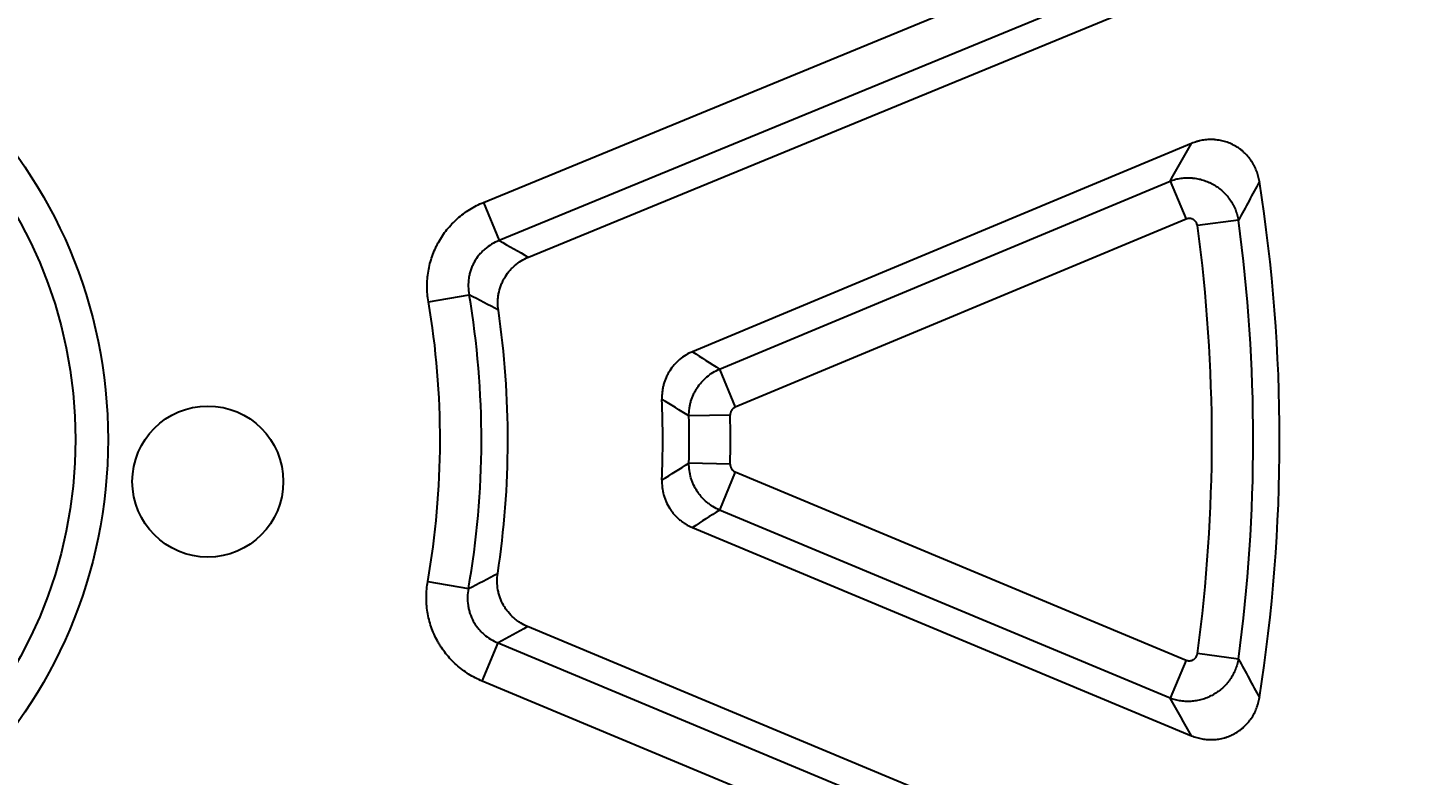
# Model space of a CAD drawing. Header units: millimetres. Extents: x -5 to 579, y 15 to 400.
# Drawn here: x 150.3 to 233.1, y 126.3 to 170.9 of the extents above; entities that cross this region are included whole.
import ezdxf

# ---------------------------------------------------------------- set-up
doc = ezdxf.new("R2010")
doc.units = ezdxf.units.MM
doc.layers.add('1', color=7, linetype='Continuous', true_color=0xffffff)
doc.styles.add('Arial', font='Arial')
doc.dimstyles.get("Standard").update_dxf_attribs({"dimtxt": 0.18, "dimasz": 0.18, "dimexe": 0.18, "dimexo": 0.0625, "dimgap": 0.09, "dimtad": 0, "dimtih": 1, "dimtoh": 1, "dimdec": 4, "dimzin": 0, "dimdsep": 46, "dimtxsty": 'Standard', "dimcen": 0.09, "dimadec": 0, "dimazin": 0, "dimtfac": 1, "dimtdec": 4, "dimtofl": 0, "dimtmove": 0, "dimatfit": 3, "dimfxl": 1, "dimtolj": 1, "dimtzin": 0, "dimarcsym": 0})

# ---------------------------------------------------------------- blocks, each defined once
blk = doc.blocks.new('*D30')
at = {"layer": '1', "color": 18, "linetype": 'Continuous', "lineweight": 13}
for p, q in [((241.184, 209.516), (238.888, 215.059)), ((225.169, 196.388), (245.328, 204.738)), ((243.48, 203.972), (249.827, 188.65)), ((231.516, 181.066), (251.674, 189.416)), ((249.827, 188.65), (268.756, 142.951)), ((252.123, 183.107), (254.419, 177.564))]:
    blk.add_line(p, q, dxfattribs=at)
at = {"layer": '1', "color": 18}
for points in [[(240.26, 209.133), (242.108, 209.898), (243.48, 203.972)], [(253.047, 183.49), (251.199, 182.724), (249.827, 188.65)]]:
    blk.add_solid(points, dxfattribs=at)
at = {"layer": 'Defpoints', "color": 0}
for p in [(225.169, 196.388), (249.827, 188.65), (231.516, 181.066)]:
    blk.add_point(p, dxfattribs=at)
at = {"layer": '1', "color": 18, "insert": (269.839, 163.676), "char_height": 8, "attachment_point": 5, "rotation": 292.5, "style": 'Arial'}
blk.add_mtext('\\A1;%%c16,6', dxfattribs=at)

msp = doc.modelspace()

# ---------------------------------------------------------------- linework, layer by layer
at = {"layer": '1'}
for p, q in [((177.414, 160.463), (215.538, 176.144)), ((216.475, 173.867), (178.351, 158.186)), ((180.102, 157.203), (218.43, 172.968)), ((219.609, 163.971), (189.868, 151.565)), ((191.476, 150.529), (218.345, 161.737)), ((218.345, 161.737), (219.293, 159.465)), ((177.414, 160.463), (178.351, 158.186)), ((219.293, 159.465), (192.424, 148.257)), ((222.41, 159.407), (219.97, 159.076)), ((174.135, 154.543), (176.562, 154.957)), ((191.476, 150.529), (192.424, 148.257)), ((192.121, 147.792), (189.66, 147.737)), ((192.121, 144.865), (189.66, 144.92)), ((192.424, 144.4), (191.476, 142.128)), ((192.424, 144.4), (219.293, 133.192)), ((218.345, 130.92), (191.476, 142.128)), ((189.868, 141.091), (219.609, 128.686)), ((174.094, 137.875), (176.518, 137.449)), ((218.297, 119.23), (180.047, 135.185)), ((177.343, 131.939), (178.291, 134.211)), ((178.291, 134.211), (216.337, 118.341)), ((222.41, 133.25), (219.97, 133.58)), ((219.293, 133.192), (218.345, 130.92)), ((215.389, 116.069), (177.343, 131.939))]:
    msp.add_line(p, q, dxfattribs=at)
for centre, radius in [((125.984, 146.328), 112.5), ((125.984, 146.328), 29.056), ((125.984, 146.328), 27.116), ((160.984, 143.828), 4.5)]:
    msp.add_circle(centre, radius, dxfattribs=at)
for radius, start, end in [(111.102, 341.78034, 18.21966), (98.884, 351.05475, 8.94525), (97.309, 352.27576, 7.72424), (94.847, 352.27576, 7.72424), (48.847, 350.0342, 9.68117), (51.309, 350.0342, 9.68117), (52.884, 351.33085, 8.38452), (62.116, 357.78899, 2.21101), (63.691, 358.73266, 1.26734), (66.153, 358.73266, 1.26734)]:
    msp.add_arc((125.984, 146.328), radius, start, end, dxfattribs=at)
for points, knots in [([(223.665, 161.704), (223.648, 161.815), (223.601, 162.034), (223.531, 162.245), (223.45, 162.452), (223.403, 162.554), (223.337, 162.678), (223.324, 162.703), (223.296, 162.752), (223.254, 162.824), (223.208, 162.895), (223.114, 163.032), (223.046, 163.12), (222.901, 163.289), (222.823, 163.369), (222.719, 163.464), (222.698, 163.483), (222.656, 163.519), (222.591, 163.573), (222.525, 163.624), (222.39, 163.722), (222.296, 163.782), (222.102, 163.891), (222.002, 163.94), (221.845, 164.005), (221.793, 164.025), (221.687, 164.062), (221.634, 164.079), (221.474, 164.125), (221.365, 164.149), (221.2, 164.176), (221.145, 164.184), (221.062, 164.193), (221.034, 164.195), (220.978, 164.2), (220.949, 164.201), (220.809, 164.208), (220.697, 164.208), (220.475, 164.193), (220.364, 164.18), (220.2, 164.151), (220.145, 164.14), (220.063, 164.121), (220.036, 164.114), (219.982, 164.099), (219.955, 164.092), (219.819, 164.052), (219.713, 164.015), (219.609, 163.971)], [0, 0, 0, 0, 0.0625, 0.125, 0.125, 0.1875, 0.1875, 0.203125, 0.203125, 0.21875, 0.25, 0.25, 0.3125, 0.3125, 0.375, 0.375, 0.390625, 0.390625, 0.40625, 0.4375, 0.4375, 0.5, 0.5, 0.5625, 0.5625, 0.59375, 0.59375, 0.625, 0.625, 0.6875, 0.6875, 0.71875, 0.71875, 0.734375, 0.734375, 0.75, 0.75, 0.8125, 0.8125, 0.875, 0.875, 0.90625, 0.90625, 0.921875, 0.921875, 0.9375, 0.9375, 1, 1, 1, 1]), ([(218.345, 161.737), (218.449, 161.776), (218.555, 161.81), (218.716, 161.851), (218.771, 161.863), (218.88, 161.885), (218.935, 161.894), (219.099, 161.917), (219.32, 161.935), (219.542, 161.929), (219.682, 161.917), (219.71, 161.914), (219.765, 161.908), (219.849, 161.898), (219.931, 161.884), (220.096, 161.852), (220.203, 161.824), (220.416, 161.758), (220.521, 161.719), (220.65, 161.662), (220.676, 161.651), (220.727, 161.627), (220.803, 161.59), (220.877, 161.55), (221.022, 161.466), (221.115, 161.406), (221.296, 161.274), (221.383, 161.204), (221.549, 161.051), (221.628, 160.972), (221.775, 160.805), (221.843, 160.717), (221.971, 160.536), (222.03, 160.441), (222.111, 160.294), (222.136, 160.244), (222.184, 160.144), (222.207, 160.093), (222.27, 159.94), (222.306, 159.836), (222.367, 159.624), (222.391, 159.517), (222.41, 159.407)], [0, 0, 0, 0, 0.0625, 0.0625, 0.09375, 0.09375, 0.125, 0.125, 0.1875, 0.25, 0.25, 0.265625, 0.265625, 0.28125, 0.3125, 0.3125, 0.375, 0.375, 0.4375, 0.4375, 0.453125, 0.453125, 0.46875, 0.5, 0.5, 0.5625, 0.5625, 0.625, 0.625, 0.6875, 0.6875, 0.75, 0.75, 0.8125, 0.8125, 0.84375, 0.84375, 0.875, 0.875, 0.9375, 0.9375, 1, 1, 1, 1]), ([(174.135, 154.543), (174.109, 154.694), (174.07, 154.998), (174.05, 155.453), (174.062, 155.756), (174.087, 156.059), (174.106, 156.211), (174.157, 156.515), (174.188, 156.664), (174.264, 156.959), (174.352, 157.25), (174.464, 157.532), (174.557, 157.74), (174.589, 157.809), (174.658, 157.946), (174.693, 158.014), (174.805, 158.216), (174.965, 158.477), (175.234, 158.843), (175.434, 159.072), (175.644, 159.292), (175.754, 159.399), (175.984, 159.603), (176.103, 159.699), (176.347, 159.881), (176.598, 160.052), (176.994, 160.276), (177.272, 160.404), (177.414, 160.463)], [0, 0, 0, 0, 0.0625, 0.125, 0.1875, 0.1875, 0.25, 0.25, 0.3125, 0.3125, 0.375, 0.4375, 0.4375, 0.46875, 0.46875, 0.5, 0.5, 0.5625, 0.625, 0.6875, 0.6875, 0.75, 0.75, 0.8125, 0.8125, 0.875, 0.9375, 1, 1, 1, 1]), ([(219.97, 159.076), (219.965, 159.114), (219.956, 159.15), (219.936, 159.203), (219.929, 159.22), (219.912, 159.254), (219.902, 159.271), (219.871, 159.318), (219.847, 159.346), (219.792, 159.399), (219.761, 159.421), (219.713, 159.449), (219.696, 159.457), (219.661, 159.472), (219.625, 159.485), (219.589, 159.494), (219.561, 159.498), (219.552, 159.5), (219.533, 159.502), (219.523, 159.503), (219.476, 159.505), (219.439, 159.503), (219.383, 159.493), (219.364, 159.489), (219.328, 159.478), (219.31, 159.472), (219.293, 159.465)], [0, 0, 0, 0, 0.125, 0.125, 0.1875, 0.1875, 0.25, 0.25, 0.375, 0.375, 0.5, 0.5, 0.5625, 0.5625, 0.625, 0.6875, 0.6875, 0.71875, 0.71875, 0.75, 0.75, 0.875, 0.875, 0.9375, 0.9375, 1, 1, 1, 1]), ([(178.351, 158.186), (178.194, 158.125), (178.044, 158.052), (177.759, 157.882), (177.623, 157.784), (177.463, 157.647), (177.432, 157.619), (177.371, 157.561), (177.341, 157.532), (177.253, 157.442), (177.198, 157.38), (177.04, 157.186), (176.946, 157.048), (176.843, 156.863), (176.824, 156.825), (176.786, 156.75), (176.769, 156.712), (176.718, 156.597), (176.657, 156.442), (176.611, 156.282), (176.581, 156.16), (176.572, 156.119), (176.556, 156.037), (176.548, 155.995), (176.516, 155.786), (176.506, 155.62), (176.513, 155.288), (176.53, 155.122), (176.562, 154.957)], [0, 0, 0, 0, 0.125, 0.125, 0.25, 0.25, 0.28125, 0.28125, 0.3125, 0.3125, 0.375, 0.375, 0.5, 0.5, 0.53125, 0.53125, 0.5625, 0.5625, 0.625, 0.6875, 0.6875, 0.71875, 0.71875, 0.75, 0.75, 0.875, 0.875, 1, 1, 1, 1]), ([(178.303, 154.04), (178.279, 154.203), (178.268, 154.366), (178.273, 154.61), (178.277, 154.692), (178.29, 154.814), (178.295, 154.854), (178.306, 154.936), (178.313, 154.977), (178.35, 155.179), (178.393, 155.336), (178.477, 155.565), (178.508, 155.64), (178.56, 155.752), (178.587, 155.807), (178.615, 155.861), (178.635, 155.898), (178.645, 155.916), (178.737, 156.077), (178.829, 156.211), (178.983, 156.4), (179.064, 156.491), (179.151, 156.578), (179.211, 156.634), (179.241, 156.662), (179.396, 156.798), (179.527, 156.895), (179.804, 157.066), (179.949, 157.14), (180.102, 157.203)], [0, 0, 0, 0, 0.125, 0.125, 0.1875, 0.1875, 0.21875, 0.21875, 0.25, 0.25, 0.375, 0.375, 0.4375, 0.4375, 0.46875, 0.484375, 0.484375, 0.5, 0.5, 0.625, 0.625, 0.6875, 0.71875, 0.71875, 0.75, 0.75, 0.875, 0.875, 1, 1, 1, 1]), ([(189.868, 151.565), (189.729, 151.507), (189.463, 151.372), (189.221, 151.199), (189.077, 151.079), (189.049, 151.054), (188.993, 151.003), (188.91, 150.926), (188.833, 150.845), (188.686, 150.677), (188.596, 150.559), (188.496, 150.401), (188.476, 150.37), (188.438, 150.305), (188.42, 150.272), (188.366, 150.172), (188.333, 150.105), (188.243, 149.9), (188.193, 149.76), (188.135, 149.544), (188.118, 149.472), (188.097, 149.361), (188.091, 149.324), (188.079, 149.249), (188.074, 149.212), (188.053, 149.025), (188.048, 148.875), (188.054, 148.725)], [0, 0, 0, 0, 0.125, 0.25, 0.25, 0.28125, 0.28125, 0.3125, 0.375, 0.375, 0.5, 0.5, 0.53125, 0.53125, 0.5625, 0.5625, 0.625, 0.625, 0.75, 0.75, 0.8125, 0.8125, 0.84375, 0.84375, 0.875, 0.875, 1, 1, 1, 1]), ([(189.66, 147.737), (189.659, 147.885), (189.669, 148.032), (189.7, 148.251), (189.713, 148.324), (189.745, 148.468), (189.763, 148.539), (189.825, 148.749), (189.877, 148.886), (189.954, 149.053), (189.97, 149.086), (190.003, 149.152), (190.02, 149.185), (190.074, 149.282), (190.112, 149.345), (190.233, 149.53), (190.321, 149.646), (190.466, 149.811), (190.517, 149.864), (190.596, 149.942), (190.623, 149.967), (190.677, 150.017), (190.705, 150.042), (190.845, 150.161), (190.964, 150.247), (191.211, 150.402), (191.341, 150.47), (191.476, 150.529)], [0, 0, 0, 0, 0.125, 0.125, 0.1875, 0.1875, 0.25, 0.25, 0.375, 0.375, 0.40625, 0.40625, 0.4375, 0.4375, 0.5, 0.5, 0.625, 0.625, 0.6875, 0.6875, 0.71875, 0.71875, 0.75, 0.75, 0.875, 0.875, 1, 1, 1, 1]), ([(192.424, 148.257), (192.401, 148.247), (192.357, 148.225), (192.317, 148.197), (192.289, 148.173), (192.279, 148.165), (192.262, 148.148), (192.253, 148.139), (192.229, 148.111), (192.214, 148.092), (192.187, 148.051), (192.175, 148.029), (192.155, 147.984), (192.146, 147.961), (192.136, 147.926), (192.133, 147.914), (192.128, 147.89), (192.126, 147.878), (192.122, 147.841), (192.12, 147.816), (192.121, 147.792)], [0, 0, 0, 0, 0.125, 0.25, 0.25, 0.3125, 0.3125, 0.375, 0.375, 0.5, 0.5, 0.625, 0.625, 0.75, 0.75, 0.8125, 0.8125, 0.875, 0.875, 1, 1, 1, 1]), ([(191.476, 142.128), (191.341, 142.187), (191.21, 142.256), (191.023, 142.373), (190.961, 142.415), (190.843, 142.502), (190.785, 142.547), (190.618, 142.689), (190.514, 142.792), (190.392, 142.93), (190.368, 142.958), (190.322, 143.015), (190.299, 143.044), (190.232, 143.133), (190.189, 143.193), (190.069, 143.378), (189.999, 143.506), (189.907, 143.706), (189.879, 143.773), (189.84, 143.877), (189.827, 143.912), (189.804, 143.982), (189.793, 144.017), (189.741, 144.194), (189.71, 144.337), (189.669, 144.626), (189.659, 144.772), (189.66, 144.92)], [0, 0, 0, 0, 0.125, 0.125, 0.1875, 0.1875, 0.25, 0.25, 0.375, 0.375, 0.40625, 0.40625, 0.4375, 0.4375, 0.5, 0.5, 0.625, 0.625, 0.6875, 0.6875, 0.71875, 0.71875, 0.75, 0.75, 0.875, 0.875, 1, 1, 1, 1]), ([(192.121, 144.865), (192.12, 144.84), (192.123, 144.791), (192.133, 144.743), (192.143, 144.708), (192.147, 144.696), (192.155, 144.673), (192.16, 144.662), (192.175, 144.628), (192.187, 144.607), (192.213, 144.565), (192.229, 144.546), (192.261, 144.509), (192.279, 144.492), (192.307, 144.468), (192.317, 144.461), (192.337, 144.447), (192.347, 144.44), (192.379, 144.421), (192.401, 144.409), (192.424, 144.4)], [0, 0, 0, 0, 0.125, 0.25, 0.25, 0.3125, 0.3125, 0.375, 0.375, 0.5, 0.5, 0.625, 0.625, 0.75, 0.75, 0.8125, 0.8125, 0.875, 0.875, 1, 1, 1, 1]), ([(188.054, 143.932), (188.048, 143.781), (188.059, 143.483), (188.114, 143.19), (188.163, 143.009), (188.173, 142.973), (188.196, 142.901), (188.231, 142.794), (188.272, 142.69), (188.362, 142.486), (188.433, 142.355), (188.533, 142.197), (188.554, 142.166), (188.596, 142.104), (188.618, 142.074), (188.686, 141.983), (188.734, 141.925), (188.881, 141.757), (188.988, 141.653), (189.159, 141.51), (189.218, 141.464), (189.309, 141.398), (189.34, 141.377), (189.403, 141.335), (189.435, 141.315), (189.596, 141.217), (189.729, 141.149), (189.868, 141.091)], [0, 0, 0, 0, 0.125, 0.25, 0.25, 0.28125, 0.28125, 0.3125, 0.375, 0.375, 0.5, 0.5, 0.53125, 0.53125, 0.5625, 0.5625, 0.625, 0.625, 0.75, 0.75, 0.8125, 0.8125, 0.84375, 0.84375, 0.875, 0.875, 1, 1, 1, 1]), ([(177.343, 131.939), (177.201, 131.998), (176.924, 132.127), (176.529, 132.354), (176.279, 132.526), (176.036, 132.709), (175.918, 132.806), (175.688, 133.011), (175.579, 133.118), (175.37, 133.339), (175.171, 133.569), (174.993, 133.815), (174.867, 134.005), (174.826, 134.069), (174.747, 134.2), (174.708, 134.267), (174.598, 134.469), (174.53, 134.606), (174.407, 134.884), (174.297, 135.167), (174.21, 135.458), (174.136, 135.753), (174.105, 135.903), (174.056, 136.207), (174.038, 136.359), (174.015, 136.662), (174.004, 136.966), (174.027, 137.42), (174.067, 137.723), (174.094, 137.875)], [0, 0, 0, 0, 0.0625, 0.125, 0.1875, 0.1875, 0.25, 0.25, 0.3125, 0.3125, 0.375, 0.4375, 0.4375, 0.46875, 0.46875, 0.5, 0.5, 0.5625, 0.5625, 0.625, 0.6875, 0.6875, 0.75, 0.75, 0.8125, 0.8125, 0.875, 0.9375, 1, 1, 1, 1]), ([(180.047, 135.185), (179.895, 135.249), (179.75, 135.324), (179.543, 135.453), (179.475, 135.5), (179.377, 135.573), (179.345, 135.598), (179.281, 135.65), (179.249, 135.677), (179.096, 135.813), (178.983, 135.931), (178.83, 136.121), (178.757, 136.219), (178.679, 136.339), (178.647, 136.392), (178.626, 136.428), (178.616, 136.445), (178.525, 136.607), (178.458, 136.755), (178.375, 136.985), (178.351, 137.063), (178.319, 137.181), (178.31, 137.221), (178.292, 137.301), (178.284, 137.341), (178.247, 137.544), (178.232, 137.706), (178.228, 138.031), (178.239, 138.194), (178.264, 138.357)], [0, 0, 0, 0, 0.125, 0.125, 0.1875, 0.1875, 0.21875, 0.21875, 0.25, 0.25, 0.375, 0.375, 0.4375, 0.46875, 0.484375, 0.484375, 0.5, 0.5, 0.625, 0.625, 0.6875, 0.6875, 0.71875, 0.71875, 0.75, 0.75, 0.875, 0.875, 1, 1, 1, 1]), ([(176.518, 137.449), (176.486, 137.284), (176.468, 137.118), (176.459, 136.786), (176.469, 136.62), (176.5, 136.411), (176.507, 136.369), (176.523, 136.287), (176.531, 136.246), (176.561, 136.124), (176.583, 136.044), (176.663, 135.807), (176.729, 135.653), (176.831, 135.468), (176.852, 135.431), (176.896, 135.359), (176.918, 135.324), (176.988, 135.22), (177.087, 135.085), (177.197, 134.96), (177.284, 134.87), (177.314, 134.841), (177.375, 134.783), (177.406, 134.754), (177.566, 134.616), (177.701, 134.518), (177.985, 134.346), (178.135, 134.273), (178.291, 134.211)], [0, 0, 0, 0, 0.125, 0.125, 0.25, 0.25, 0.28125, 0.28125, 0.3125, 0.3125, 0.375, 0.375, 0.5, 0.5, 0.53125, 0.53125, 0.5625, 0.5625, 0.625, 0.6875, 0.6875, 0.71875, 0.71875, 0.75, 0.75, 0.875, 0.875, 1, 1, 1, 1]), ([(219.293, 133.192), (219.328, 133.178), (219.364, 133.167), (219.419, 133.157), (219.438, 133.155), (219.476, 133.153), (219.495, 133.153), (219.551, 133.156), (219.588, 133.162), (219.661, 133.183), (219.695, 133.198), (219.744, 133.226), (219.76, 133.236), (219.791, 133.259), (219.82, 133.283), (219.845, 133.31), (219.864, 133.332), (219.869, 133.339), (219.881, 133.354), (219.886, 133.362), (219.912, 133.402), (219.929, 133.435), (219.949, 133.488), (219.955, 133.506), (219.964, 133.543), (219.968, 133.562), (219.97, 133.58)], [0, 0, 0, 0, 0.125, 0.125, 0.1875, 0.1875, 0.25, 0.25, 0.375, 0.375, 0.5, 0.5, 0.5625, 0.5625, 0.625, 0.6875, 0.6875, 0.71875, 0.71875, 0.75, 0.75, 0.875, 0.875, 0.9375, 0.9375, 1, 1, 1, 1]), ([(222.41, 133.25), (222.391, 133.14), (222.367, 133.032), (222.32, 132.871), (222.303, 132.818), (222.267, 132.713), (222.247, 132.661), (222.183, 132.508), (222.088, 132.308), (221.97, 132.12), (221.889, 132.005), (221.873, 131.982), (221.839, 131.937), (221.788, 131.871), (221.734, 131.806), (221.624, 131.681), (221.467, 131.522), (221.294, 131.381), (221.18, 131.298), (221.157, 131.282), (221.11, 131.25), (221.04, 131.203), (220.968, 131.159), (220.823, 131.076), (220.723, 131.026), (220.519, 130.937), (220.414, 130.898), (220.198, 130.831), (220.09, 130.804), (219.871, 130.762), (219.762, 130.746), (219.54, 130.728), (219.429, 130.725), (219.261, 130.73), (219.205, 130.733), (219.094, 130.742), (219.039, 130.748), (218.875, 130.771), (218.767, 130.793), (218.554, 130.847), (218.449, 130.88), (218.345, 130.92)], [0, 0, 0, 0, 0.0625, 0.0625, 0.09375, 0.09375, 0.125, 0.125, 0.1875, 0.25, 0.25, 0.265625, 0.265625, 0.28125, 0.3125, 0.3125, 0.375, 0.4375, 0.4375, 0.453125, 0.453125, 0.46875, 0.5, 0.5, 0.5625, 0.5625, 0.625, 0.625, 0.6875, 0.6875, 0.75, 0.75, 0.8125, 0.8125, 0.84375, 0.84375, 0.875, 0.875, 0.9375, 0.9375, 1, 1, 1, 1]), ([(219.609, 128.686), (219.713, 128.642), (219.924, 128.567), (220.141, 128.516), (220.36, 128.477), (220.471, 128.464), (220.611, 128.455), (220.639, 128.453), (220.695, 128.451), (220.779, 128.449), (220.863, 128.451), (221.03, 128.459), (221.14, 128.471), (221.36, 128.507), (221.469, 128.531), (221.604, 128.569), (221.631, 128.578), (221.685, 128.594), (221.765, 128.621), (221.843, 128.651), (221.997, 128.715), (222.097, 128.763), (222.291, 128.872), (222.386, 128.932), (222.523, 129.031), (222.567, 129.065), (222.654, 129.135), (222.696, 129.172), (222.819, 129.285), (222.897, 129.364), (223.007, 129.49), (223.06, 129.555), (223.11, 129.622), (223.143, 129.668), (223.16, 129.691), (223.239, 129.807), (223.297, 129.903), (223.401, 130.099), (223.448, 130.2), (223.509, 130.356), (223.538, 130.435), (223.563, 130.515), (223.58, 130.569), (223.587, 130.596), (223.624, 130.732), (223.648, 130.842), (223.665, 130.953)], [0, 0, 0, 0, 0.0625, 0.125, 0.125, 0.1875, 0.1875, 0.203125, 0.203125, 0.21875, 0.25, 0.25, 0.3125, 0.3125, 0.375, 0.375, 0.390625, 0.390625, 0.40625, 0.4375, 0.4375, 0.5, 0.5, 0.5625, 0.5625, 0.59375, 0.59375, 0.625, 0.625, 0.6875, 0.6875, 0.71875, 0.734375, 0.734375, 0.75, 0.75, 0.8125, 0.8125, 0.875, 0.875, 0.90625, 0.921875, 0.921875, 0.9375, 0.9375, 1, 1, 1, 1])]:
    msp.add_open_spline(points, degree=3, knots=knots, dxfattribs=at)
for points in [[(218.345, 161.737), (218.773, 162.484), (219.194, 163.229), (219.609, 163.971)], [(223.665, 161.704), (223.254, 160.941), (222.835, 160.176), (222.41, 159.407)], [(178.351, 158.186), (178.939, 157.86), (179.522, 157.532), (180.102, 157.203)], [(178.303, 154.04), (177.726, 154.348), (177.146, 154.654), (176.562, 154.957)], [(189.868, 151.565), (190.407, 151.221), (190.943, 150.876), (191.476, 150.529)], [(189.66, 147.737), (189.127, 148.068), (188.592, 148.397), (188.054, 148.725)], [(188.054, 143.932), (188.592, 144.26), (189.127, 144.589), (189.66, 144.92)], [(191.476, 142.128), (190.943, 141.781), (190.407, 141.435), (189.868, 141.091)], [(176.518, 137.449), (177.104, 137.749), (177.686, 138.052), (178.264, 138.357)], [(180.047, 135.185), (179.466, 134.859), (178.881, 134.534), (178.291, 134.211)], [(222.41, 133.25), (222.835, 132.481), (223.254, 131.716), (223.665, 130.953)], [(219.609, 128.685), (219.194, 129.428), (218.773, 130.173), (218.345, 130.92)]]:
    msp.add_open_spline(points, degree=3, dxfattribs=at)

# ---------------------------------------------------------------- dimensions: what is measured, and where the dimension line sits
dim = msp.add_linear_dim(base=(249.827, 188.65), p1=(225.169, 196.388), p2=(231.516, 181.066), angle=292.5, dimstyle='Standard', override={"dimtxt": 8, "dimasz": 6, "dimexe": 2, "dimexo": 0, "dimgap": 4, "dimtad": 1, "dimtih": 0, "dimtoh": 0, "dimdec": 1, "dimzin": 8, "dimdsep": 44, "dimpost": '%%c<>', "dimtxsty": 'Arial', "dimsah": 1, "dimclrd": 18, "dimclre": 18, "dimclrt": 18, "dimtm": -0.1, "dimtfac": 0.3125, "dimtdec": 2, "dimtofl": 1, "dimtzin": 8, "dimlwd": 13, "dimlwe": 13}, dxfattribs=at)
dim.commit()
dim.dimension.update_dxf_attribs({"geometry": '*D30', "text_midpoint": (261.587, 160.258), "dimtype": 161})

doc.saveas('drawing.dxf')
